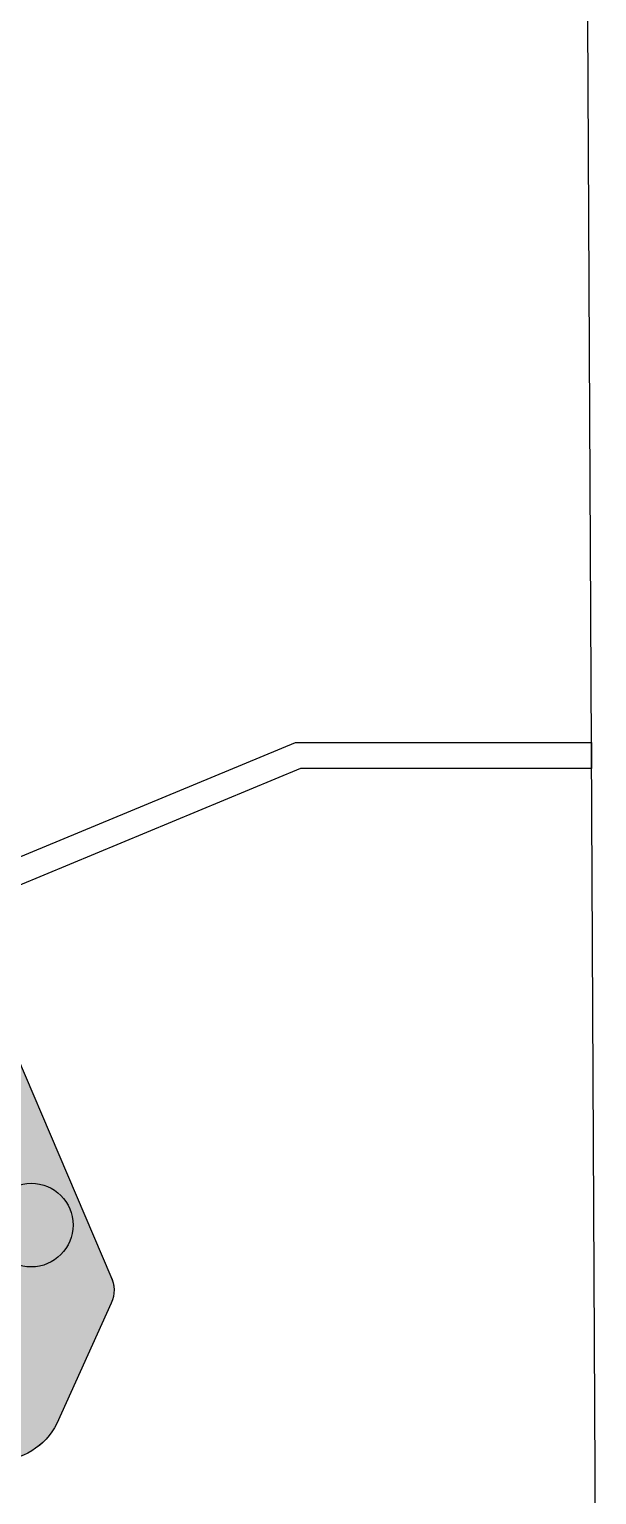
# Model space of a CAD drawing. Header units: millimetres. Extents: x -2529 to 8314, y -4885 to 3935.
# Drawn here: x 725.6 to 856.1, y -1769.7 to -1432.7 of the extents above; entities that cross this region are included whole.
import ezdxf

# ---------------------------------------------------------------- set-up
doc = ezdxf.new("R2010")
doc.units = ezdxf.units.MM
for name, color, linetype, true_color in [('благоустройство_внутридворовые_дороги', 18, 'Continuous', 0x000000), ('школа_контур_здания', 18, 'Continuous', 0x000000), ('школа_тропинки_площадки', 18, 'Continuous', 0x000000)]:
    doc.layers.add(name, color=color, linetype=linetype, true_color=true_color)
doc.layers.add('школа_штриховка_тропинки_площадки', color=31, linetype='Continuous', true_color=0xf4c085, transparency=0.5)

msp = doc.modelspace()

# ---------------------------------------------------------------- hatches: boundary and pattern name
at = {"layer": 'школа_штриховка_тропинки_площадки'}
h = msp.add_hatch(color=256, dxfattribs=at)
h.dxf.hatch_style = 1
edge = h.paths.add_edge_path()
edge.add_arc((705.309749052995, -1642.957623498807), 5.856660120124318, 23.871120317392183, 90.47590166606147, ccw=False)
edge.add_line((710.6654190395166, -1640.587546124938), (744.3512312194472, -1719.534685408929))
edge.add_arc((738.0197432516607, -1722.710056871038), 7.083129520812373, -24.631806411583284, 26.634706625784418, ccw=False)
edge.add_line((744.4583425547135, -1725.662202332111), (731.9280237352614, -1753.368976346042))
edge.add_arc((718.3142180720407, -1746.634374375673), 15.18850118791313, 268.7778429036464, 333.6788969505724, ccw=False)
edge.add_line((717.9902618045124, -1761.819420331216), (651.8696094208535, -1759.56861720921))
edge.add_arc((652.0813071871459, -1753.771118844264), 5.80136218795295, 234.1135745177047, 267.9087528634855, ccw=False)
edge.add_line((648.6806622331169, -1758.471269600617), (630.5370958281818, -1741.416133544233))
edge.add_arc((625.2904659936441, -1748.619912201858), 8.911876994703144, 53.93353645466995, 91.48966501543741)
edge.add_line((625.0587872231517, -1739.711047149787), (522.2653987186166, -1736.211872967018))
edge.add_arc((522.7302245169782, -1728.672727699782), 7.553461086369662, 174.7906668854313, 266.4718962371237, ccw=False)
edge.add_line((515.2079620805706, -1727.98691269476), (516.2525726409767, -1697.299940988247))
edge.add_arc((522.3225927113747, -1697.4723097909), 6.072466933558669, 97.17629630154693, 178.3734235648482, ccw=False)
edge.add_line((521.5640032759075, -1691.447411723085), (523.2776670895654, -1691.505746293637))
edge.add_line((523.2776670895654, -1691.505746293637), (521.8674650683206, -1732.932504905213))
edge.add_line((521.8674650683206, -1732.932504905213), (713.3235388260471, -1739.449832139653))
edge.add_line((713.3235388260471, -1739.449832139653), (715.3428159549039, -1680.130596345756))
edge.add_line((715.3428159549039, -1680.130596345756), (721.9782602197629, -1676.280023902887))
edge.add_line((721.9782602197629, -1676.280023902887), (705.2611038947616, -1637.101165404427))

# ---------------------------------------------------------------- linework, layer by layer
at = {"layer": 'благоустройство_внутридворовые_дороги'}
msp.add_lwpolyline([(856.0509871418727, -1840.633740355435), (853.8723655098253, -1400.086512025446, 0.2579885035923074), (834.9818225169693, -1366.307688808301, 0.1072237263720519), (682.3922363978018, -1311.938025205629, 0.0036656071534138), (676.8323645211893, -1311.301452354702, 0.4545457322694518), (670.1961091721568, -1317.441614854266), (676.0671698606711, -1519.500672782364, 0.1505600290316913), (568.1257569540429, -1528.727693127759, 0.4873001188884962), (565.9509426892872, -1536.297267580812), (591.5649989845369, -1571.642626493587), (590.0234127009425, -1616.449893843732), (583.9476556407426, -1619.052373221318), (585.498425373542, -1573.496231259662), (559.3165810017053, -1537.367369954998, 0.3755655033412492), (552.8999412145602, -1535.897641288291, 0.2541712359309507), (460.9020086491618, -1676.430462493794, 0.4291603949625217)], format="xyb", dxfattribs=at)
msp.add_lwpolyline([(705.255406501903, -1637.087157250149), (702.9005586739767, -1631.568261091714), (786.7879531040926, -1596.751330708328), (854.8449246377822, -1596.751330708328), (854.8745962122593, -1602.751330708328), (787.9836364893381, -1602.751330708328)], close=True, dxfattribs=at)
at = {"layer": 'школа_контур_здания'}
msp.add_circle((726.0597856926871, -1707.701239149319), 9.623565478692264, dxfattribs=at)
at = {"layer": 'школа_тропинки_площадки'}
for points in [[(705.2583743764224, -1637.094112855266, -0.2990861432147847), (710.6626895211775, -1640.580493575719), (744.348501702505, -1719.527632859244, -0.2274996440716964), (744.4556130377712, -1725.655149782367), (731.925294218785, -1753.361923796532, -0.2910050666797715), (717.987532288036, -1761.81236778188), (651.8668799043771, -1759.561564660864, -0.148537458665985), (648.6779327166405, -1758.464217052329), (630.5343663112398, -1741.409080996178, 0.165352261150451), (625.0560577066752, -1739.703994601848), (522.2626692016746, -1736.204820420593, -0.4228342737165674), (515.2052325636287, -1727.979860148392), (516.2498431231033, -1697.29288844188, -0.3698969825245025), (521.5612737584996, -1691.44035917666), (523.2749375716921, -1691.498693747155), (521.8647355513784, -1732.92545235873), (713.3208093091052, -1739.442779590376), (715.3400864374962, -1680.123543796479), (721.9755307018894, -1676.272971353494)], [(705.2611038947616, -1637.101165404427, -0.2990861432147847), (710.6654190395166, -1640.587546124938), (744.3512312194472, -1719.534685408929, -0.2274996440716964), (744.4583425547135, -1725.662202332111), (731.9280237352614, -1753.368976346042, -0.2910050666797715), (717.9902618045124, -1761.819420331216), (651.8696094208535, -1759.56861720921, -0.148537458665985), (648.6806622331169, -1758.471269600617), (630.5370958281818, -1741.416133544233, 0.165352261150451), (625.0587872231517, -1739.711047149787), (522.2653987186166, -1736.211872967018, -0.4228342737165674), (515.2079620805706, -1727.98691269476), (516.2525726409767, -1697.299940988247, -0.3698969825245025), (521.5640032759075, -1691.447411723085), (523.2776670895654, -1691.505746293637), (521.8674650683206, -1732.932504905213), (713.3235388260471, -1739.449832139653), (715.3428159549039, -1680.130596345756), (721.9782602197629, -1676.280023902887)]]:
    msp.add_lwpolyline(points, format="xyb", close=True, dxfattribs=at)

doc.saveas('drawing.dxf')
